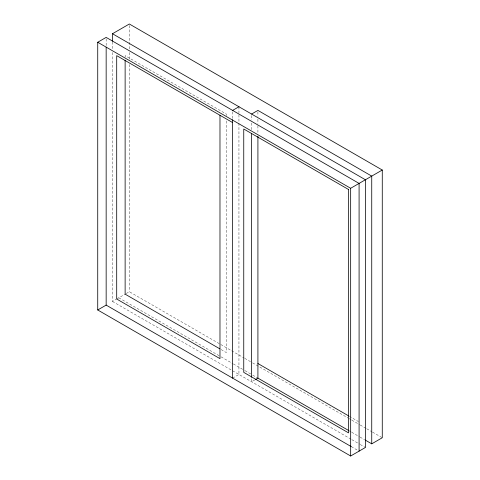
<?xml version="1.0" encoding="UTF-8"?>
<svg xmlns="http://www.w3.org/2000/svg" width="480" height="480" viewBox="0 0 480 480"><rect width="100%" height="100%" fill="white"/><g stroke="black" fill="none" stroke-linecap="round" stroke-linejoin="round"><path stroke-width="0.36" stroke-dasharray="2.4 1.8" d="M112.482 52.482L112.482 301.452L116.274 299.262M116.91 298.902L125.622 293.868M126.246 293.508L129.342 291.72L220.14 344.142M232.62 378.12L238.944 374.466L238.944 113.496M254.754 379.944L251.592 381.768L251.592 378.768M349.362 416.31L358.44 421.554M220.788 344.514L244.134 357.996M244.782 358.368L251.916 362.484M252.564 362.862L348.546 418.278M349.194 418.65L351.144 419.772M351.792 420.15L359.574 424.644M360.222 425.016L366.06 428.388M366.708 428.76L371.898 431.754M372.546 432.132L382.272 437.748M221.112 349.566L226.302 352.566L226.302 120.78M118.806 297.804L220.386 356.454M221.034 356.826L232.68 363.552M233.328 363.924L244.326 370.272M244.974 370.65L252.09 374.754M252.738 375.132L257.916 378.12M349.098 430.764L351.042 431.886M351.684 432.258L359.448 436.74M360.096 437.112L364.62 439.722M112.482 301.452L351.186 439.266M351.828 439.644L359.592 444.12M360.234 444.492L365.412 447.48M351.306 446.64L358.44 450.756M257.916 111.858L257.916 116.238M257.916 119.16L257.916 123.54M257.916 125.748L257.916 133.224M251.592 115.548L251.592 120.048M251.592 123.048L251.592 130.548M238.944 106.746L238.944 112.746M232.62 111.828L232.62 118.992M226.302 115.548L226.302 114.048L125.13 55.638L125.13 57.132M129.342 25.5L129.342 49.5M129.342 52.494L129.342 59.244M129.342 64.494L129.342 291.72M112.482 41.982L112.482 49.482M106.158 38.886L106.158 45.636"/><path stroke-width="0.72" d="M112.482 41.232L112.482 33.738L365.412 179.76L365.412 447.48L350.658 456L97.728 309.972L97.728 42.252L106.158 37.386L359.088 183.414L359.088 451.134M112.482 33.738L129.342 24L382.272 170.028L382.272 437.748L371.736 443.832L365.268 440.1M232.62 110.4L238.944 106.746M251.592 114.048L257.916 110.4L371.736 176.112L371.736 443.832M97.728 309.972L106.158 305.106L351.306 446.64M97.728 42.252L350.658 188.28L382.272 170.028M255.384 379.578L257.916 378.12L348.45 430.392M232.62 122.568L116.7 55.638L116.7 299.022L219.978 358.65L219.978 115.266M257.916 363.516L348.708 415.938M219.816 348.822L125.13 294.156L125.13 60.126M350.658 188.28L350.658 456M257.916 136.218L257.916 378.12M251.592 133.548L251.592 377.268M232.62 119.706L232.62 378.12M106.158 47.136L106.158 305.106M348.546 189.498L243.75 128.994L243.75 372.372L348.546 432.876L348.546 189.498"/></g></svg>
